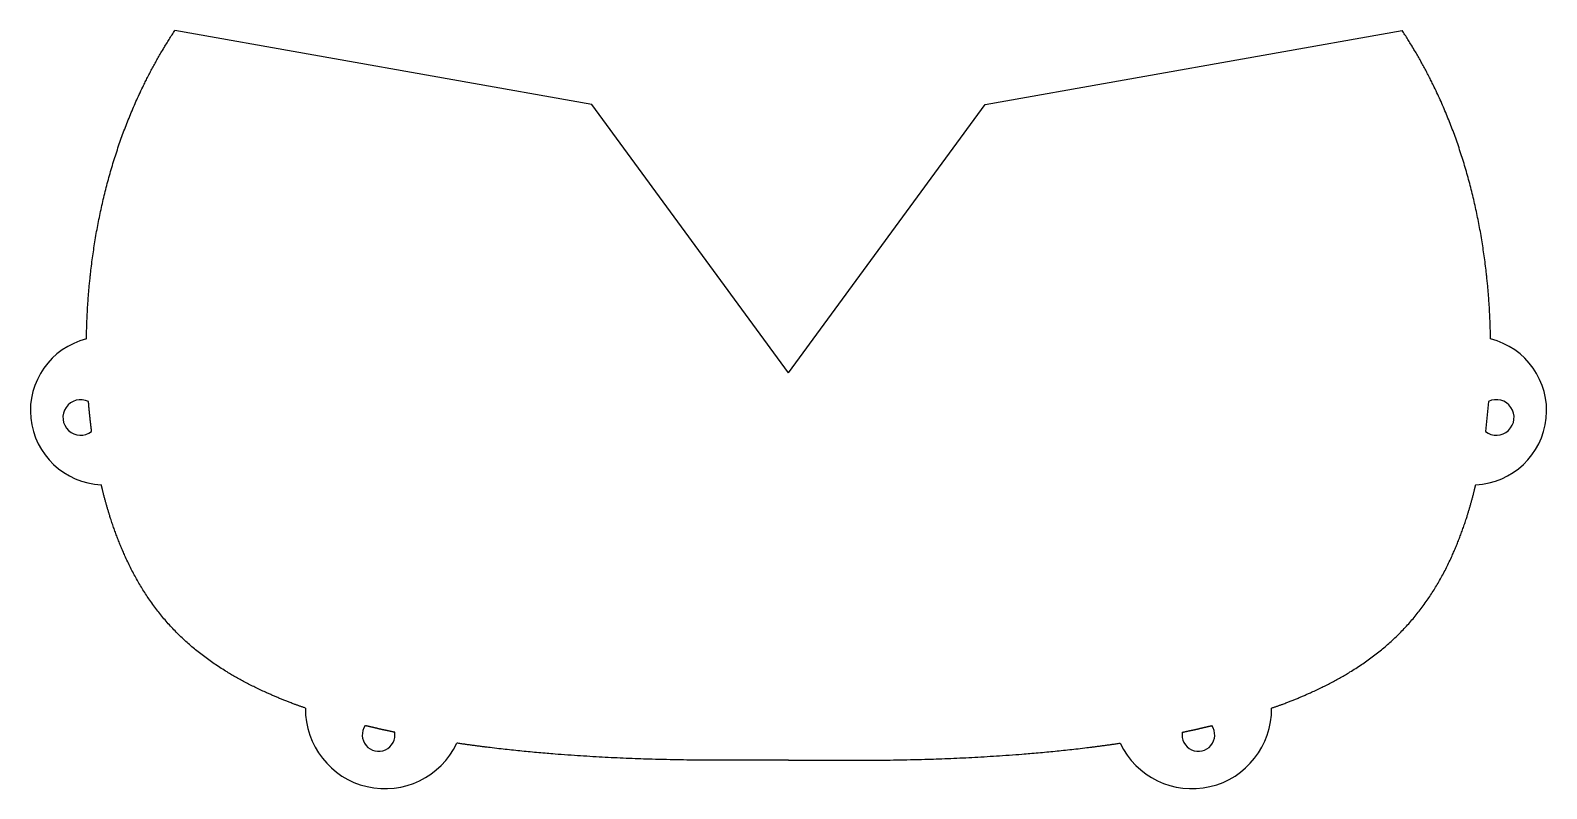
# Model space of a CAD drawing. Header units: millimetres. Extents: x -125 to 125, y -5 to 121.
import ezdxf

# ---------------------------------------------------------------- set-up
doc = ezdxf.new("R2010")
doc.units = ezdxf.units.MM
doc.layers.get('0').update_dxf_attribs({"linetype": 'CONTINUOUS'})

msp = doc.modelspace()

# ---------------------------------------------------------------- linework, layer by layer
for p, q in [((-32.53, 108.35), (-101.44, 120.61)), ((32.53, 108.35), (101.44, 120.61)), ((0, 64), (-32.53, 108.35)), ((0, 64), (32.53, 108.35))]:
    msp.add_line(p, q)
msp.add_lwpolyline([(115.73, 59.29), (115.21, 54.32, 1.799961)], format="xyb", close=True)
for centre, radius, start, end in [((-113.11, 57.76), 12.23, 103.9751, 267.6388), ((113.11, 57.76), 12.23, -87.6388, 76.0249), ((-117.02, 56.64), 2.94, 64.1256, 307.9051), ((-66.72, 8.46), 13.15, 179.3269, 334.6298), ((66.72, 8.46), 13.15, -154.6298, 0.6731), ((-67.77, 4.19), 2.7, -214.7254, 9.3197), ((67.77, 4.19), 2.7, -189.3197, 34.7254)]:
    msp.add_arc(centre, radius, start, end)
for points, knots in [([(-116.07, 69.63), (-116.06, 69.96), (-116, 73.67), (-115.57, 80.86), (-114.07, 91.6), (-111.17, 102.11), (-106.89, 111.65), (-103.37, 117.68), (-101.44, 120.61)], [0.7935703, 0.7935703, 0.7935703, 0.7935703, 0.7935703, 0.7935703, 0.8, 0.8666667, 0.9333333, 1, 1, 1, 1, 1, 1]), ([(116.07, 69.63), (116.06, 69.96), (116, 73.67), (115.57, 80.86), (114.07, 91.6), (111.17, 102.11), (106.89, 111.65), (103.37, 117.68), (101.44, 120.61)], [0.7935703, 0.7935703, 0.7935703, 0.7935703, 0.7935703, 0.7935703, 0.8, 0.8666667, 0.9333333, 1, 1, 1, 1, 1, 1]), ([(-115.21, 54.32), (-115.22, 54.42), (-115.35, 55.4), (-115.46, 56.39), (-115.57, 57.38), (-115.66, 58.38), (-115.73, 59.29)], [0.73122481, 0.73122481, 0.73122481, 0.73122481, 0.73122481, 0.73122481, 0.73333333, 0.75202666, 0.75202666, 0.75202666, 0.75202666, 0.75202666, 0.75202666]), ([(-79.87, 8.62), (-81.44, 9.16), (-85.78, 10.79), (-92.36, 13.83), (-100.05, 18.94), (-106.3, 26.17), (-110.24, 34.11), (-112.35, 40.48), (-113.36, 44.42), (-113.62, 45.54)], [0.4304293, 0.4304293, 0.4304293, 0.4304293, 0.4304293, 0.4304293, 0.4666667, 0.5333333, 0.6, 0.6666667, 0.6923722, 0.6923722, 0.6923722, 0.6923722, 0.6923722, 0.6923722]), ([(79.87, 8.62), (81.44, 9.16), (85.78, 10.79), (92.36, 13.83), (100.05, 18.94), (106.3, 26.17), (110.24, 34.11), (112.35, 40.48), (113.36, 44.42), (113.62, 45.54)], [0.4304293, 0.4304293, 0.4304293, 0.4304293, 0.4304293, 0.4304293, 0.4666667, 0.5333333, 0.6, 0.6666667, 0.6923722, 0.6923722, 0.6923722, 0.6923722, 0.6923722, 0.6923722]), ([(0, 0), (-0.29, 0), (-0.92, 0.01), (-2.01, 0.05), (-6.5, 0), (-20.6, -0.07), (-34.16, 0.54), (-44.72, 1.48), (-51.59, 2.35), (-54.84, 2.83)], [0, 0, 0, 0, 0, 0, 0.0666667, 0.1333333, 0.2, 0.2666667, 0.3279782, 0.3279782, 0.3279782, 0.3279782, 0.3279782, 0.3279782]), ([(0, 0), (0.29, 0), (0.92, 0.01), (2.01, 0.05), (6.5, 0), (20.6, -0.07), (34.16, 0.54), (44.72, 1.48), (51.59, 2.35), (54.84, 2.83)], [0, 0, 0, 0, 0, 0, 0.0666667, 0.1333333, 0.2, 0.2666667, 0.3279782, 0.3279782, 0.3279782, 0.3279782, 0.3279782, 0.3279782])]:
    msp.add_open_spline(points, degree=5, knots=knots)
for points in [[(-65.11, 4.63), (-66.1, 4.84), (-67.09, 5.05), (-68.07, 5.27), (-69.03, 5.5), (-69.99, 5.73)], [(65.11, 4.63), (66.1, 4.84), (67.09, 5.05), (68.07, 5.27), (69.03, 5.5), (69.99, 5.73)]]:
    msp.add_open_spline(points, degree=5)

doc.saveas('drawing.dxf')
